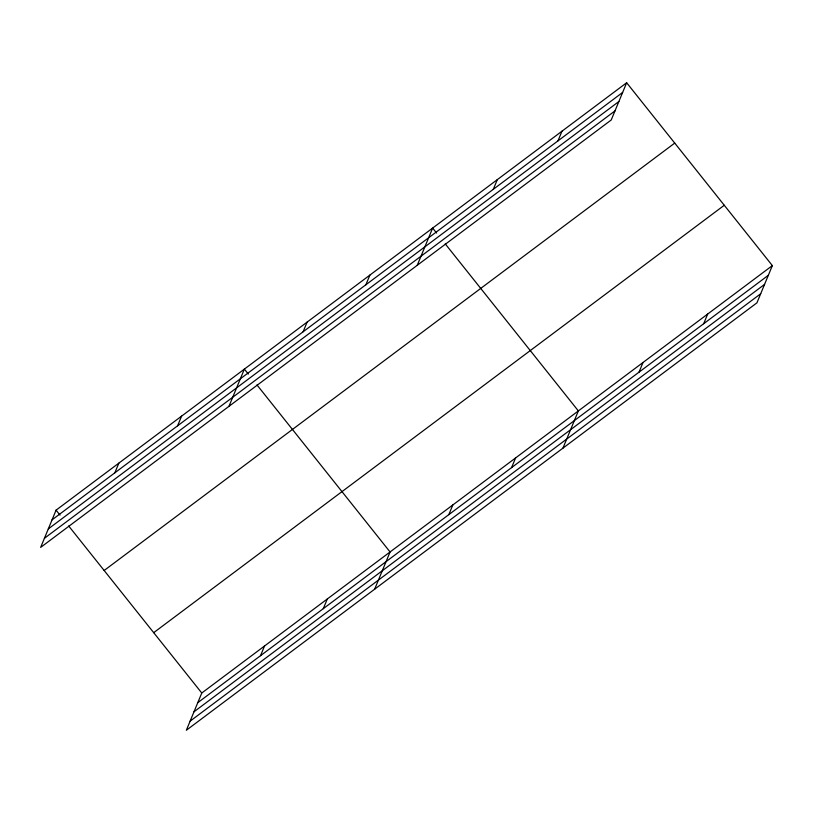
<?xml version="1.0" encoding="UTF-8"?>
<svg xmlns="http://www.w3.org/2000/svg" width="813" height="813" viewBox="0 0 813 813"><rect width="100%" height="100%" fill="white"/><g stroke="black" fill="none" stroke-linecap="round" stroke-linejoin="round"><path stroke-width="1.22" d="M626.65 82.753L56.077 510.158L40.65 547.393L611.224 119.989L626.65 82.753L772.35 265.607L756.923 302.843L186.35 730.247L201.776 693.011L772.35 265.607M114.826 472.831L118.84 463.136M177.59 425.819L181.604 416.124M228.941 406.348L244.367 369.112L248.3 374.061M303.117 331.785L307.121 322.1M365.88 284.774L369.885 275.089M417.232 265.312L432.648 228.067L436.591 233.016M260.526 655.685L264.54 645.989M493.308 189.317L497.312 179.632M323.289 608.673L327.304 598.978M557.972 140.883L561.976 131.188M374.641 589.201L390.067 551.966L256.979 384.935M448.817 514.639L452.831 504.954M511.58 467.627L515.594 457.943M562.931 448.166L578.358 410.921L445.26 243.9M639.008 372.171L643.022 362.486M703.672 323.737L707.686 314.042M52.062 519.842L622.636 92.438M48.292 528.938L618.866 101.534M44.42 538.297L614.984 110.903M104.155 570.492L674.729 143.098M153.698 632.666L724.271 205.262M197.762 702.696L768.336 275.292M194.002 711.792L764.576 284.387M190.12 721.151L760.694 293.757M56.077 510.158L60.02 515.096M68.688 525.981L201.776 693.011"/></g></svg>
